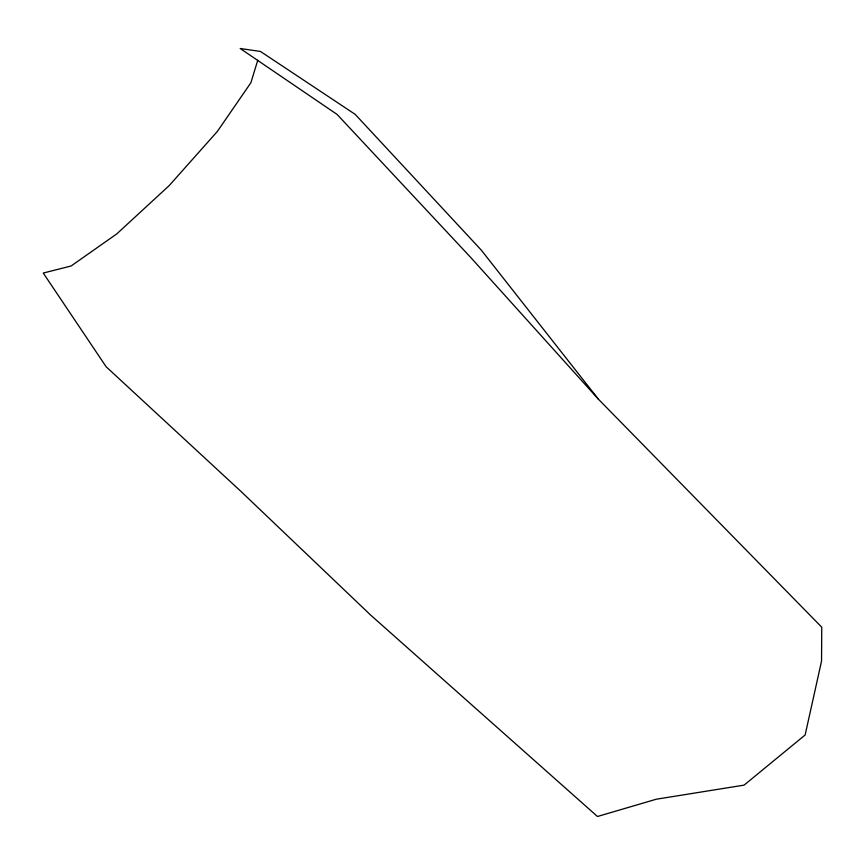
<?xml version="1.0" encoding="UTF-8"?>
<svg xmlns="http://www.w3.org/2000/svg" width="865" height="865" viewBox="0 0 865 865"><rect width="100%" height="100%" fill="white"/><g stroke="black" fill="none" stroke-linecap="round" stroke-linejoin="round"><path stroke-width="1.3" d="M257.781 60.215L250.882 82.737L217.32 131.48L169.151 185.64L116.775 233.907L71.092 265.998L43.25 273.048L106.168 366.792L240.913 491.374L370.836 615.253L597.466 816.495L656.319 799.217L744.084 785.128L805.131 734.98L821.545 661.109L821.75 627.201L598.472 399.262L470.787 257.532L337.134 114.461L240.2 48.505L260.462 51.457L355.169 114.342L481.318 250.147L598.472 399.262"/></g></svg>
